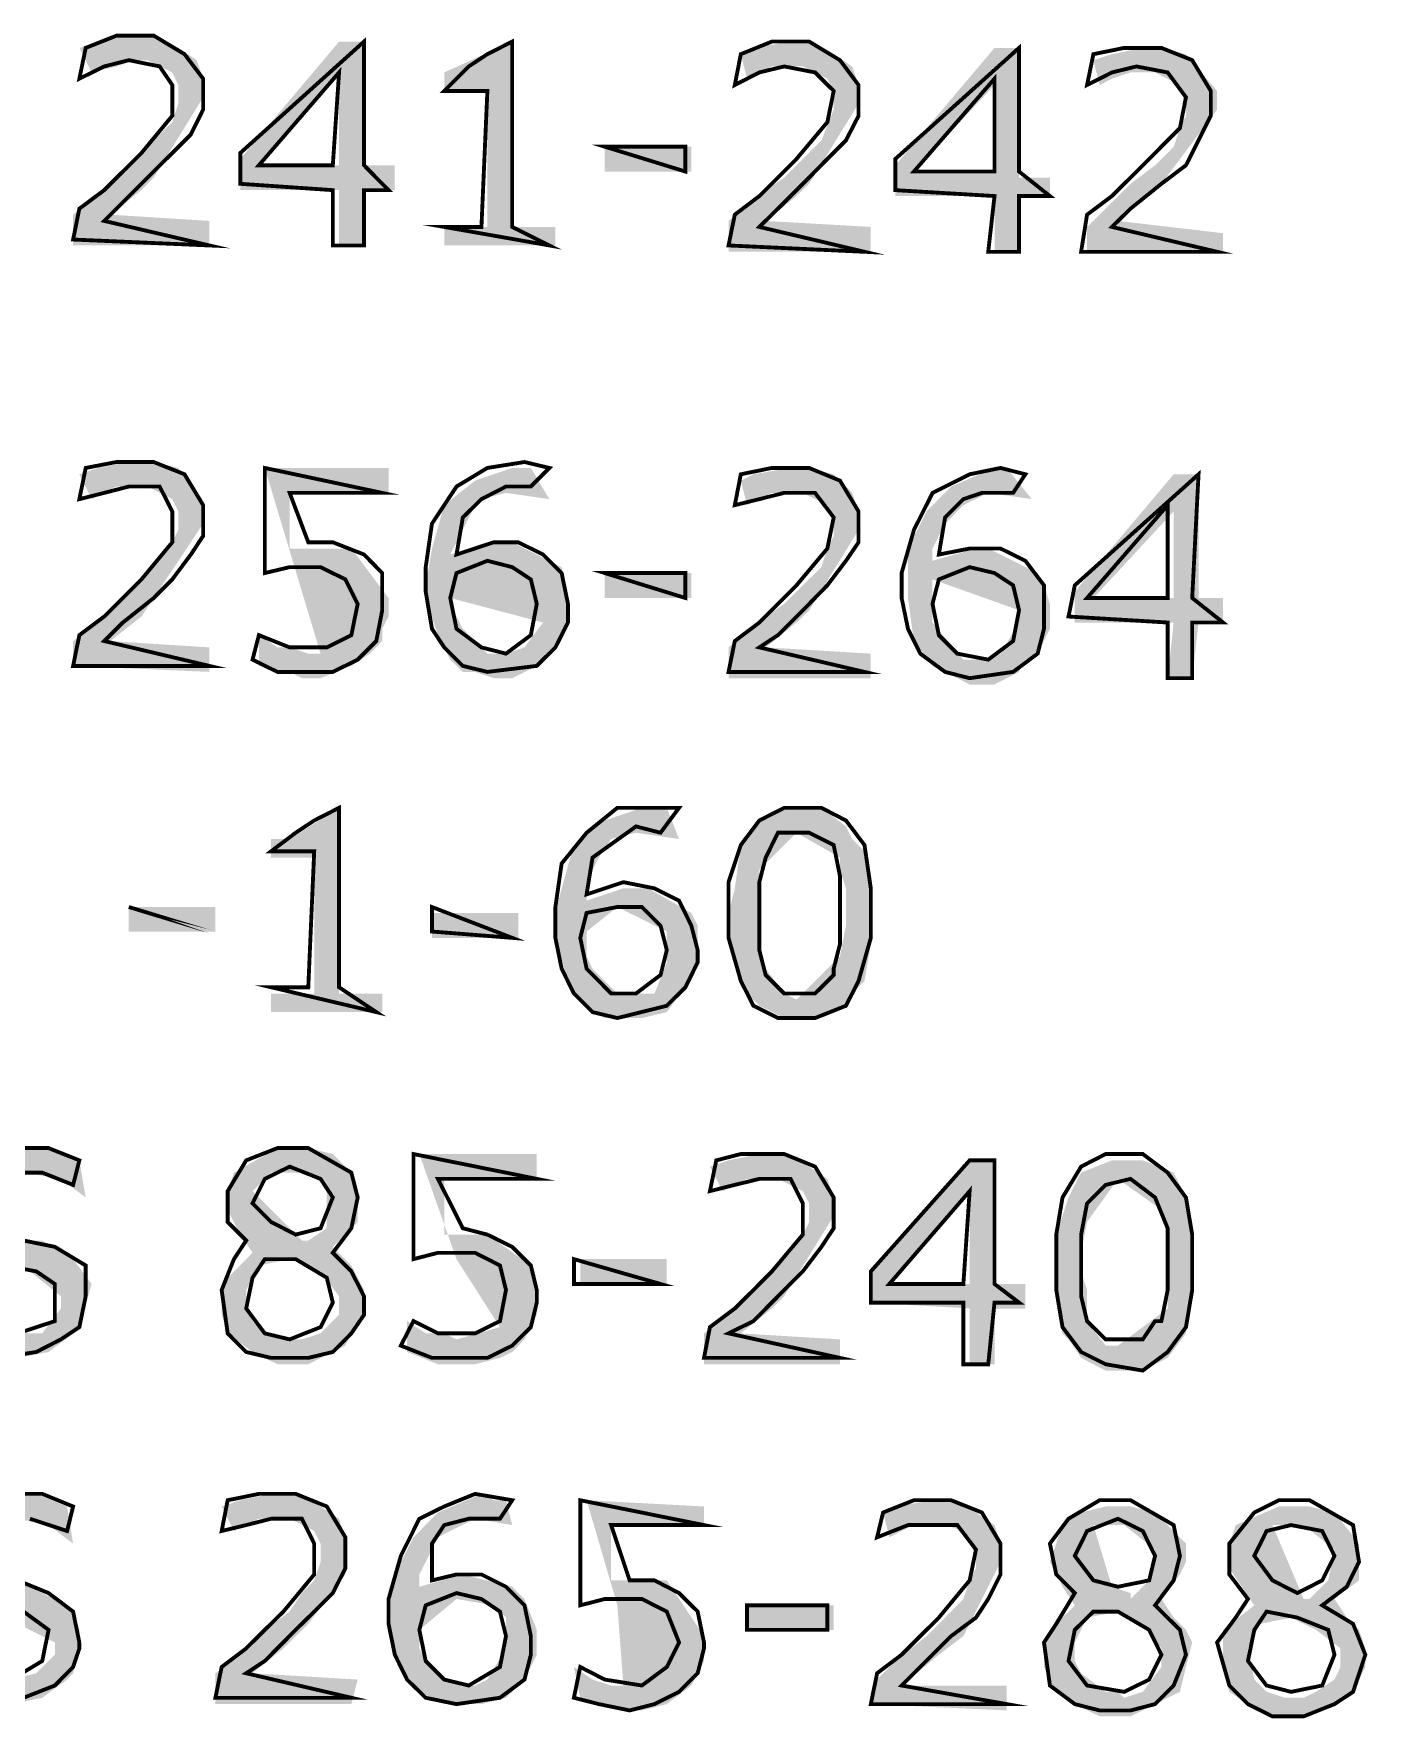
# Model space of a CAD drawing. Header units: millimetres. Extents: x 688550 to 690417, y 7458888 to 7459543.
# Drawn here: x 690189.15 to 690205.13, y 7459294.4 to 7459314.59 of the extents above; entities that cross this region are included whole.
import ezdxf

# ---------------------------------------------------------------- set-up
doc = ezdxf.new("R2010")
doc.units = ezdxf.units.MM
doc.header["$LTSCALE"] = 3
doc.header["$MEASUREMENT"] = 0
doc.layers.add('H', color=7, linetype='Continuous')
doc.layers.add('P', color=7, linetype='Continuous')

msp = doc.modelspace()

# ---------------------------------------------------------------- hatches: boundary and pattern name
at = {"layer": 'H', "linetype": 'Continuous'}
for points in [[(690191.255, 7459312.056), (690189.622, 7459312.056), (690189.622, 7459312.425), (690189.92, 7459312.648), (690190.067, 7459312.795), (690190.218, 7459312.942), (690190.441, 7459313.164), (690190.659, 7459313.387), (690190.81, 7459313.534), (690190.882, 7459313.757), (690190.882, 7459313.979), (690190.81, 7459314.13), (690190.512, 7459314.277), (690190.365, 7459314.277), (690190.142, 7459314.202), (690189.844, 7459314.13), (690189.697, 7459314.424), (690189.92, 7459314.5), (690190.289, 7459314.571), (690190.588, 7459314.571), (690190.882, 7459314.424), (690191.104, 7459314.277), (690191.18, 7459314.055), (690191.18, 7459313.832), (690190.588, 7459312.87), (690190.441, 7459312.719), (690190.067, 7459312.425), (690191.255, 7459312.35), (690191.255, 7459312.056)], [(690192.809, 7459312.056), (690192.809, 7459312.719), (690191.625, 7459312.719), (690191.625, 7459313.093), (690191.848, 7459313.017), (690192.809, 7459313.017), (690192.809, 7459314.13), (690191.848, 7459313.017), (690191.625, 7459313.093), (690192.809, 7459314.5), (690193.108, 7459314.5), (690193.108, 7459313.017), (690193.477, 7459313.017), (690193.477, 7459312.719), (690193.108, 7459312.719), (690193.108, 7459312.056), (690192.809, 7459312.056)], [(690195.401, 7459312.056), (690194.069, 7459312.056), (690194.069, 7459312.278), (690194.586, 7459312.278), (690194.586, 7459313.908), (690194.069, 7459313.908), (690194.069, 7459314.13), (690194.884, 7459314.5), (690194.884, 7459312.278), (690195.401, 7459312.278), (690195.401, 7459312.056)], [(690199.181, 7459311.98), (690197.476, 7459311.98), (690197.476, 7459312.35), (690197.921, 7459312.719), (690198.143, 7459312.87), (690198.366, 7459313.093), (690198.589, 7459313.316), (690198.736, 7459313.685), (690198.736, 7459313.908), (690198.66, 7459314.055), (690198.366, 7459314.202), (690198.219, 7459314.202), (690197.996, 7459314.202), (690197.698, 7459314.055), (690197.623, 7459314.349), (690197.774, 7459314.424), (690198.219, 7459314.5), (690198.442, 7459314.5), (690198.736, 7459314.349), (690198.958, 7459314.202), (690199.034, 7459313.979), (690199.034, 7459313.757), (690198.442, 7459312.795), (690198.29, 7459312.648), (690197.921, 7459312.35), (690199.181, 7459312.278), (690199.181, 7459311.98)], [(690200.663, 7459311.98), (690200.663, 7459312.648), (690199.475, 7459312.648), (690199.475, 7459313.017), (690199.697, 7459312.942), (690200.663, 7459312.942), (690200.663, 7459313.979), (690199.697, 7459312.942), (690199.475, 7459313.017), (690200.663, 7459314.424), (690200.957, 7459314.424), (690200.957, 7459312.87), (690201.327, 7459312.87), (690201.327, 7459312.648), (690200.957, 7459312.648), (690200.957, 7459311.98), (690200.663, 7459311.98)], [(690203.402, 7459311.98), (690201.772, 7459311.98), (690201.772, 7459312.278), (690202.07, 7459312.572), (690202.293, 7459312.795), (690202.587, 7459313.017), (690202.81, 7459313.24), (690202.885, 7459313.463), (690202.957, 7459313.61), (690202.957, 7459313.832), (690202.885, 7459313.979), (690202.587, 7459314.13), (690202.44, 7459314.13), (690202.293, 7459314.13), (690202.07, 7459314.055), (690201.923, 7459313.979), (690201.848, 7459314.277), (690202.07, 7459314.349), (690202.44, 7459314.424), (690202.663, 7459314.424), (690202.957, 7459314.349), (690203.33, 7459313.908), (690203.33, 7459313.685), (690202.663, 7459312.795), (690202.516, 7459312.648), (690202.142, 7459312.35), (690203.402, 7459312.203), (690203.402, 7459311.98)], [(690197.03, 7459312.942), (690195.993, 7459312.942), (690195.993, 7459313.24), (690197.03, 7459313.24), (690197.03, 7459312.942)], [(690191.255, 7459306.944), (690189.622, 7459307.016), (690189.622, 7459307.314), (690189.92, 7459307.536), (690190.067, 7459307.683), (690190.218, 7459307.83), (690190.441, 7459308.053), (690190.659, 7459308.276), (690190.81, 7459308.498), (690190.882, 7459308.645), (690190.882, 7459308.868), (690190.81, 7459309.015), (690190.512, 7459309.166), (690190.365, 7459309.166), (690190.142, 7459309.166), (690189.995, 7459309.09), (690189.844, 7459309.015), (690189.697, 7459309.313), (690189.92, 7459309.389), (690190.289, 7459309.46), (690190.588, 7459309.46), (690190.882, 7459309.389), (690191.18, 7459308.943), (690191.18, 7459308.721), (690190.588, 7459307.83), (690190.441, 7459307.608), (690190.067, 7459307.314), (690191.255, 7459307.238), (690191.255, 7459306.944)], [(690192.364, 7459306.869), (690192.217, 7459306.944), (690191.848, 7459307.016), (690191.848, 7459307.385), (690192.07, 7459307.238), (690192.217, 7459307.238), (690192.44, 7459307.163), (690192.587, 7459307.163), (690191.919, 7459309.389), (690193.402, 7459309.389), (690193.402, 7459309.09), (690192.217, 7459309.09), (690192.217, 7459308.423), (690192.587, 7459308.423), (690192.809, 7459308.423), (690192.956, 7459308.423), (690193.402, 7459307.83), (690193.402, 7459307.608), (690193.326, 7459307.461), (690193.326, 7459307.314), (690193.179, 7459307.163), (690192.956, 7459307.016), (690192.587, 7459306.869), (690192.364, 7459306.869)], [(690194.662, 7459306.869), (690194.662, 7459307.163), (690194.809, 7459307.163), (690195.031, 7459307.238), (690195.254, 7459307.536), (690194.141, 7459307.83), (690194.216, 7459307.608), (690194.292, 7459307.461), (690194.586, 7459307.163), (690194.662, 7459307.163), (690194.662, 7459306.869), (690194.439, 7459306.944), (690194.292, 7459306.944), (690194.141, 7459307.091), (690193.994, 7459307.385), (690193.847, 7459307.83), (690193.847, 7459307.982), (690193.922, 7459308.423), (690194.069, 7459308.943), (690194.439, 7459309.237), (690194.884, 7459309.389), (690195.107, 7459309.389), (690195.329, 7459309.015), (690194.809, 7459309.09), (690194.515, 7459309.015), (690194.439, 7459308.943), (690194.216, 7459308.498), (690194.141, 7459308.351), (690194.363, 7459308.423), (690194.662, 7459308.498), (690194.884, 7459308.498), (690195.476, 7459308.2), (690195.552, 7459307.83), (690195.552, 7459307.536), (690195.401, 7459307.238), (690195.178, 7459307.016), (690194.884, 7459306.869), (690194.662, 7459306.869)], [(690199.181, 7459306.869), (690197.476, 7459306.869), (690197.476, 7459307.238), (690197.921, 7459307.608), (690198.143, 7459307.759), (690198.366, 7459307.982), (690198.589, 7459308.2), (690198.66, 7459308.423), (690198.736, 7459308.574), (690198.736, 7459308.796), (690198.66, 7459308.943), (690198.366, 7459309.09), (690198.219, 7459309.09), (690197.996, 7459309.09), (690197.698, 7459308.943), (690197.623, 7459309.237), (690197.774, 7459309.313), (690198.219, 7459309.389), (690198.442, 7459309.389), (690198.736, 7459309.313), (690198.958, 7459309.09), (690199.034, 7459308.868), (690199.034, 7459308.645), (690198.442, 7459307.683), (690198.29, 7459307.536), (690197.921, 7459307.238), (690199.181, 7459307.163), (690199.181, 7459306.869)], [(690200.365, 7459306.793), (690200.218, 7459306.869), (690199.92, 7459307.016), (690199.697, 7459307.314), (690199.626, 7459307.83), (690199.626, 7459308.129), (690199.626, 7459308.423), (690199.849, 7459308.868), (690199.996, 7459309.015), (690200.143, 7459309.166), (690200.663, 7459309.389), (690200.81, 7459309.389), (690201.109, 7459309.015), (690200.588, 7459309.09), (690200.29, 7459308.943), (690200.071, 7459308.721), (690199.92, 7459308.423), (690199.92, 7459308.276), (690199.92, 7459308.053), (690199.92, 7459307.759), (690199.92, 7459307.536), (690200.29, 7459307.091), (690200.441, 7459307.091), (690200.588, 7459307.091), (690200.735, 7459307.163), (690200.957, 7459307.536), (690200.957, 7459307.683), (690199.92, 7459308.053), (690199.92, 7459308.276), (690200.441, 7459308.423), (690200.588, 7459308.423), (690201.18, 7459308.129), (690201.256, 7459307.982), (690201.327, 7459307.759), (690201.327, 7459307.461), (690201.18, 7459307.163), (690201.033, 7459307.091), (690200.957, 7459306.944), (690200.663, 7459306.793), (690200.365, 7459306.793)], [(690202.738, 7459306.869), (690202.81, 7459307.536), (690201.625, 7459307.536), (690201.625, 7459307.906), (690201.848, 7459307.83), (690202.81, 7459307.83), (690202.81, 7459308.868), (690201.848, 7459307.83), (690201.625, 7459307.906), (690202.81, 7459309.313), (690203.108, 7459309.313), (690203.108, 7459307.83), (690203.402, 7459307.83), (690203.402, 7459307.536), (690203.108, 7459307.536), (690203.032, 7459306.869), (690202.738, 7459306.869)], [(690197.03, 7459307.83), (690195.993, 7459307.83), (690195.993, 7459308.129), (690197.03, 7459308.129), (690197.03, 7459307.83)], [(690193.326, 7459302.866), (690191.995, 7459302.866), (690191.995, 7459303.089), (690192.511, 7459303.089), (690192.511, 7459304.718), (690191.995, 7459304.718), (690191.995, 7459304.941), (690192.217, 7459304.941), (690192.809, 7459305.315), (690192.809, 7459303.089), (690193.326, 7459303.089), (690193.326, 7459302.866)], [(690196.291, 7459302.795), (690196.216, 7459303.089), (690196.367, 7459303.089), (690196.589, 7459303.089), (690196.736, 7459303.462), (690196.736, 7459303.609), (690196.736, 7459303.832), (690196.144, 7459304.126), (690195.775, 7459303.832), (690195.775, 7459303.534), (690195.846, 7459303.387), (690196.144, 7459303.089), (690196.216, 7459303.089), (690196.291, 7459302.795), (690195.993, 7459302.795), (690195.846, 7459302.866), (690195.775, 7459302.942), (690195.623, 7459303.089), (690195.552, 7459303.24), (690195.401, 7459303.756), (690195.401, 7459304.055), (690195.476, 7459304.349), (690195.623, 7459304.869), (690195.993, 7459305.163), (690196.438, 7459305.315), (690196.736, 7459305.315), (690196.883, 7459304.941), (690196.367, 7459305.016), (690196.069, 7459304.941), (690195.922, 7459304.718), (690195.775, 7459304.424), (690195.775, 7459304.202), (690196.216, 7459304.349), (690196.367, 7459304.349), (690196.514, 7459304.349), (690197.03, 7459304.055), (690197.106, 7459303.903), (690197.106, 7459303.756), (690197.106, 7459303.462), (690196.959, 7459303.164), (690196.736, 7459302.866), (690196.438, 7459302.795), (690196.291, 7459302.795)], [(690198.143, 7459302.795), (690197.845, 7459302.942), (690197.698, 7459303.089), (690197.623, 7459303.24), (690197.476, 7459303.756), (690197.476, 7459304.055), (690197.551, 7459304.349), (690197.623, 7459304.869), (690197.845, 7459305.163), (690198.143, 7459305.315), (690198.366, 7459305.315), (690198.29, 7459305.016), (690197.845, 7459304.571), (690197.845, 7459304.055), (690197.845, 7459303.681), (690197.921, 7459303.387), (690198.143, 7459303.089), (690198.29, 7459303.017), (690198.811, 7459303.534), (690198.883, 7459303.903), (690198.883, 7459304.349), (690198.811, 7459304.571), (690198.811, 7459304.718), (690198.29, 7459305.016), (690198.366, 7459305.315), (690198.589, 7459305.315), (690198.883, 7459305.092), (690198.958, 7459304.941), (690199.105, 7459304.794), (690199.181, 7459304.349), (690199.181, 7459303.681), (690199.105, 7459303.24), (690198.958, 7459303.089), (690198.883, 7459302.942), (690198.589, 7459302.795), (690198.143, 7459302.795)], [(690190.289, 7459303.832), (690190.289, 7459304.126), (690191.327, 7459304.126), (690191.327, 7459303.832), (690190.289, 7459303.832)], [(690194.956, 7459303.756), (690193.922, 7459303.756), (690193.922, 7459304.055), (690194.956, 7459304.055), (690194.956, 7459303.756)], [(690188.735, 7459298.721), (690188.513, 7459298.721), (690188.068, 7459298.868), (690187.992, 7459299.313), (690188.29, 7459299.09), (690188.735, 7459299.015), (690189.029, 7459299.015), (690189.252, 7459299.015), (690189.475, 7459299.313), (690189.475, 7459299.46), (690189.105, 7459299.758), (690188.735, 7459299.829), (690188.437, 7459299.905), (690188.215, 7459300.052), (690188.068, 7459300.199), (690187.992, 7459300.422), (690187.992, 7459300.72), (690188.143, 7459300.942), (690188.215, 7459301.014), (690188.366, 7459301.165), (690188.735, 7459301.236), (690189.029, 7459301.236), (690189.252, 7459301.236), (690189.697, 7459301.089), (690189.773, 7459300.644), (690189.475, 7459300.867), (690189.029, 7459300.942), (690188.807, 7459300.942), (690188.588, 7459300.867), (690188.366, 7459300.644), (690188.366, 7459300.497), (690188.588, 7459300.199), (690188.882, 7459300.128), (690189.252, 7459300.128), (690189.622, 7459299.905), (690189.844, 7459299.607), (690189.697, 7459299.09), (690189.622, 7459299.015), (690189.328, 7459298.792), (690188.958, 7459298.721), (690188.735, 7459298.721)], [(690192.07, 7459298.645), (690191.772, 7459298.792), (690191.474, 7459299.015), (690191.402, 7459299.237), (690191.402, 7459299.535), (690191.474, 7459299.682), (690191.772, 7459299.981), (690191.848, 7459299.829), (690191.696, 7459299.535), (690191.696, 7459299.313), (690191.772, 7459299.162), (690191.919, 7459299.015), (690192.142, 7459298.943), (690192.364, 7459298.943), (690192.587, 7459299.015), (690192.809, 7459299.237), (690192.809, 7459299.46), (690192.587, 7459299.758), (690192.217, 7459299.905), (690191.848, 7459299.829), (690191.772, 7459299.981), (690191.625, 7459300.199), (690191.474, 7459300.497), (690191.474, 7459300.72), (690191.549, 7459300.942), (690192.07, 7459301.236), (690192.44, 7459301.236), (690192.734, 7459301.165), (690192.956, 7459300.942), (690193.032, 7459300.72), (690193.032, 7459300.497), (690193.032, 7459300.35), (690192.734, 7459300.052), (690192.662, 7459300.275), (690192.662, 7459300.795), (690192.364, 7459300.942), (690192.142, 7459300.942), (690191.995, 7459300.942), (690191.772, 7459300.72), (690192.364, 7459300.128), (690192.44, 7459300.128), (690192.662, 7459300.275), (690192.734, 7459300.052), (690192.956, 7459299.829), (690193.032, 7459299.682), (690193.108, 7459299.535), (690193.108, 7459299.237), (690192.956, 7459299.015), (690192.885, 7459298.868), (690192.44, 7459298.645), (690192.07, 7459298.645)], [(690194.216, 7459298.645), (690193.994, 7459298.645), (690193.624, 7459298.792), (690193.624, 7459299.162), (690193.847, 7459299.015), (690194.069, 7459299.015), (690194.216, 7459298.943), (690194.737, 7459299.09), (690194.216, 7459299.905), (690193.771, 7459301.165), (690195.178, 7459301.165), (690195.178, 7459300.867), (690194.069, 7459300.867), (690194.069, 7459300.199), (690194.439, 7459300.199), (690194.586, 7459300.199), (690195.107, 7459299.829), (690195.178, 7459299.607), (690195.178, 7459299.384), (690195.178, 7459299.237), (690195.107, 7459299.09), (690195.031, 7459298.943), (690194.884, 7459298.792), (690194.737, 7459298.721), (690194.439, 7459298.645), (690194.216, 7459298.645)], [(690198.811, 7459298.645), (690197.182, 7459298.645), (690197.182, 7459299.015), (690197.623, 7459299.384), (690197.774, 7459299.535), (690197.996, 7459299.758), (690198.219, 7459299.981), (690198.366, 7459300.199), (690198.442, 7459300.35), (690198.442, 7459300.573), (690198.366, 7459300.72), (690198.068, 7459300.867), (690197.845, 7459300.867), (690197.698, 7459300.867), (690197.404, 7459300.72), (690197.253, 7459301.014), (690197.476, 7459301.089), (690197.845, 7459301.165), (690198.143, 7459301.165), (690198.442, 7459301.014), (690198.66, 7459300.867), (690198.736, 7459300.644), (690198.736, 7459300.422), (690198.143, 7459299.46), (690197.996, 7459299.313), (690197.623, 7459299.015), (690198.811, 7459298.943), (690198.811, 7459298.645)], [(690200.365, 7459298.645), (690200.365, 7459299.313), (690199.181, 7459299.384), (690199.181, 7459299.758), (690199.403, 7459299.607), (690200.365, 7459299.607), (690200.365, 7459300.72), (690199.403, 7459299.607), (690199.181, 7459299.758), (690200.365, 7459301.089), (690200.663, 7459301.089), (690200.663, 7459299.607), (690201.033, 7459299.607), (690201.033, 7459299.313), (690200.663, 7459299.313), (690200.663, 7459298.645), (690200.365, 7459298.645)], [(690202.44, 7459298.569), (690202.217, 7459298.569), (690202.142, 7459298.868), (690202.738, 7459299.313), (690202.738, 7459299.758), (690202.738, 7459299.981), (690202.738, 7459300.199), (690202.663, 7459300.497), (690202.142, 7459300.867), (690201.772, 7459300.35), (690201.701, 7459299.981), (690201.701, 7459299.758), (690201.772, 7459299.535), (690201.772, 7459299.162), (690201.995, 7459298.868), (690202.142, 7459298.868), (690202.217, 7459298.569), (690201.995, 7459298.569), (690201.701, 7459298.721), (690201.55, 7459298.943), (690201.478, 7459299.015), (690201.403, 7459299.535), (690201.403, 7459300.199), (690201.55, 7459300.644), (690201.625, 7459300.795), (690201.701, 7459300.942), (690202.07, 7459301.089), (690202.44, 7459301.089), (690202.81, 7459300.942), (690202.885, 7459300.795), (690202.957, 7459300.644), (690203.032, 7459300.128), (690203.032, 7459299.535), (690202.957, 7459299.015), (690202.738, 7459298.721), (690202.44, 7459298.569)], [(690196.736, 7459299.607), (690195.699, 7459299.607), (690195.699, 7459299.905), (690196.736, 7459299.905), (690196.736, 7459299.607)], [(690188.588, 7459294.571), (690188.366, 7459294.647), (690187.992, 7459294.718), (690187.845, 7459295.239), (690188.215, 7459295.016), (690188.66, 7459294.865), (690188.882, 7459294.865), (690189.181, 7459294.941), (690189.403, 7459295.163), (690189.403, 7459295.31), (690188.513, 7459295.755), (690188.366, 7459295.755), (690188.143, 7459295.902), (690187.992, 7459296.054), (690187.845, 7459296.276), (690187.845, 7459296.57), (690187.992, 7459296.793), (690188.143, 7459296.868), (690188.29, 7459297.015), (690188.588, 7459297.091), (690188.958, 7459297.091), (690189.181, 7459297.091), (690189.55, 7459296.94), (690189.622, 7459296.495), (690189.328, 7459296.717), (690188.958, 7459296.793), (690188.66, 7459296.793), (690188.437, 7459296.793), (690188.215, 7459296.495), (690188.215, 7459296.348), (690188.513, 7459296.054), (690188.807, 7459296.054), (690189.105, 7459295.978), (690189.55, 7459295.755), (690189.697, 7459295.461), (690189.697, 7459295.239), (690189.622, 7459294.941), (690189.55, 7459294.865), (690189.252, 7459294.647), (690188.882, 7459294.571), (690188.588, 7459294.571)], [(690192.956, 7459294.571), (690191.327, 7459294.571), (690191.327, 7459294.941), (690191.625, 7459295.163), (690191.919, 7459295.461), (690192.217, 7459295.68), (690192.364, 7459295.902), (690192.511, 7459296.054), (690192.587, 7459296.276), (690192.587, 7459296.495), (690192.511, 7459296.646), (690192.217, 7459296.793), (690192.07, 7459296.793), (690191.848, 7459296.793), (690191.549, 7459296.646), (690191.402, 7459296.94), (690191.625, 7459297.015), (690191.995, 7459297.091), (690192.289, 7459297.091), (690192.587, 7459296.94), (690192.809, 7459296.793), (690192.885, 7459296.57), (690192.885, 7459296.348), (690192.885, 7459296.125), (690192.44, 7459295.533), (690192.142, 7459295.239), (690191.772, 7459294.941), (690193.032, 7459294.865), (690192.956, 7459294.571)], [(690194.216, 7459294.571), (690194.292, 7459294.794), (690194.439, 7459294.794), (690194.586, 7459294.865), (690194.809, 7459295.239), (690194.809, 7459295.386), (690194.809, 7459295.608), (690194.662, 7459295.755), (690194.216, 7459295.831), (690193.771, 7459295.461), (690193.771, 7459295.239), (690193.847, 7459295.088), (690194.069, 7459294.865), (690194.292, 7459294.794), (690194.216, 7459294.571), (690194.069, 7459294.571), (690193.771, 7459294.718), (690193.549, 7459295.016), (690193.402, 7459295.461), (690193.402, 7459295.831), (690193.477, 7459296.125), (690193.7, 7459296.57), (690193.994, 7459296.868), (690194.515, 7459297.091), (690194.662, 7459297.015), (690194.809, 7459297.015), (690194.884, 7459296.717), (690194.439, 7459296.793), (690194.141, 7459296.646), (690193.994, 7459296.57), (690193.771, 7459296.125), (690193.771, 7459295.978), (690194.292, 7459296.125), (690194.884, 7459295.978), (690195.031, 7459295.831), (690195.178, 7459295.461), (690195.178, 7459295.163), (690195.031, 7459294.865), (690194.884, 7459294.718), (690194.809, 7459294.647), (690194.515, 7459294.571), (690194.216, 7459294.571)], [(690196.216, 7459294.495), (690195.993, 7459294.571), (690195.699, 7459294.647), (690195.623, 7459295.016), (690195.846, 7459294.865), (690196.069, 7459294.794), (690196.216, 7459294.794), (690196.144, 7459295.755), (690195.775, 7459297.015), (690197.182, 7459296.94), (690197.182, 7459296.717), (690196.069, 7459296.717), (690196.069, 7459296.054), (690196.438, 7459296.054), (690196.589, 7459296.054), (690196.736, 7459296.054), (690197.182, 7459295.386), (690197.182, 7459295.239), (690197.182, 7459295.088), (690197.106, 7459294.941), (690197.03, 7459294.794), (690196.736, 7459294.571), (690196.438, 7459294.495), (690196.216, 7459294.495)], [(690200.81, 7459294.495), (690199.181, 7459294.571), (690199.256, 7459294.865), (690199.475, 7459295.088), (690199.849, 7459295.386), (690200.071, 7459295.608), (690200.29, 7459295.831), (690200.365, 7459296.054), (690200.441, 7459296.201), (690200.441, 7459296.423), (690200.365, 7459296.57), (690200.29, 7459296.646), (690200.071, 7459296.717), (690199.697, 7459296.717), (690199.55, 7459296.646), (690199.403, 7459296.57), (690199.328, 7459296.868), (690199.475, 7459296.94), (690199.92, 7459297.015), (690200.143, 7459297.015), (690200.441, 7459296.868), (690200.663, 7459296.717), (690200.735, 7459296.495), (690200.735, 7459296.276), (690200.29, 7459295.386), (690199.996, 7459295.163), (690199.55, 7459294.794), (690200.81, 7459294.794), (690200.81, 7459294.495)], [(690201.923, 7459294.424), (690201.625, 7459294.571), (690201.403, 7459294.718), (690201.256, 7459295.016), (690201.256, 7459295.31), (690201.327, 7459295.461), (690201.625, 7459295.755), (690201.772, 7459295.608), (690201.625, 7459295.31), (690201.625, 7459295.088), (690201.701, 7459294.941), (690201.995, 7459294.718), (690202.142, 7459294.718), (690202.217, 7459294.647), (690202.44, 7459294.718), (690202.663, 7459295.016), (690202.663, 7459295.239), (690202.44, 7459295.533), (690202.142, 7459295.68), (690201.772, 7459295.608), (690201.625, 7459295.755), (690201.478, 7459295.978), (690201.327, 7459296.276), (690201.478, 7459296.717), (690201.701, 7459296.868), (690201.995, 7459296.94), (690202.293, 7459296.94), (690202.587, 7459296.868), (690202.957, 7459296.495), (690202.957, 7459296.276), (690202.885, 7459296.125), (690202.663, 7459295.831), (690202.516, 7459296.054), (690202.587, 7459296.423), (690202.217, 7459296.717), (690202.07, 7459296.717), (690201.848, 7459296.717), (690202.07, 7459295.978), (690202.293, 7459295.902), (690202.293, 7459295.831), (690202.516, 7459296.054), (690202.663, 7459295.831), (690202.81, 7459295.608), (690202.957, 7459295.461), (690203.032, 7459295.31), (690202.957, 7459295.016), (690202.885, 7459294.718), (690202.738, 7459294.647), (690202.587, 7459294.571), (690202.293, 7459294.424), (690201.923, 7459294.424)], [(690204.07, 7459294.424), (690203.7, 7459294.571), (690203.477, 7459294.718), (690203.402, 7459295.016), (690203.402, 7459295.239), (690203.402, 7459295.461), (690203.776, 7459295.755), (690203.847, 7459295.533), (690203.7, 7459295.239), (690203.776, 7459294.865), (690203.923, 7459294.718), (690204.145, 7459294.647), (690204.368, 7459294.647), (690204.515, 7459294.718), (690204.737, 7459294.865), (690204.809, 7459295.016), (690204.809, 7459295.239), (690204.515, 7459295.461), (690204.217, 7459295.608), (690203.847, 7459295.533), (690203.776, 7459295.755), (690203.624, 7459295.978), (690203.477, 7459296.201), (690203.477, 7459296.495), (690203.553, 7459296.717), (690204.07, 7459296.94), (690204.439, 7459296.94), (690204.737, 7459296.868), (690205.031, 7459296.495), (690205.031, 7459296.276), (690205.031, 7459296.054), (690204.737, 7459295.831), (690204.662, 7459296.054), (690204.737, 7459296.423), (690204.368, 7459296.717), (690204.145, 7459296.717), (690203.994, 7459296.717), (690204.368, 7459295.831), (690204.439, 7459295.831), (690204.662, 7459296.054), (690204.737, 7459295.831), (690204.884, 7459295.608), (690205.031, 7459295.461), (690205.107, 7459295.239), (690205.107, 7459295.016), (690204.96, 7459294.718), (690204.884, 7459294.647), (690204.737, 7459294.571), (690204.439, 7459294.424), (690204.07, 7459294.424)], [(690197.698, 7459295.461), (690197.698, 7459295.755), (690198.736, 7459295.755), (690198.736, 7459295.461), (690197.698, 7459295.461)]]:
    msp.add_hatch(color=256, dxfattribs=at).paths.add_polyline_path(points)

# ---------------------------------------------------------------- linework, layer by layer
at = {"layer": 'P', "const_width": 0.0462}
for points in [[(690191.255, 7459312.056), (690189.995, 7459312.35), (690190.218, 7459312.572), (690190.588, 7459312.942), (690190.81, 7459313.164), (690191.033, 7459313.387), (690191.18, 7459313.685), (690191.18, 7459314.055), (690190.957, 7459314.349), (690190.588, 7459314.571), (690190.142, 7459314.571), (690189.773, 7459314.424), (690189.697, 7459314.055), (690189.995, 7459314.202), (690190.289, 7459314.277), (690190.659, 7459314.202), (690190.81, 7459313.979), (690190.81, 7459313.61), (690190.441, 7459313.164), (690190.218, 7459312.942), (690189.995, 7459312.719), (690189.697, 7459312.497), (690189.622, 7459312.127), (690191.255, 7459312.056), (690191.255, 7459312.056)], [(690193.402, 7459312.719), (690193.108, 7459313.017), (690193.108, 7459314.5), (690191.625, 7459313.164), (690191.625, 7459312.795), (690192.734, 7459312.719), (690192.734, 7459312.056), (690193.108, 7459312.056), (690193.108, 7459312.719), (690193.402, 7459312.719), (690193.402, 7459312.719)], [(690195.329, 7459312.056), (690194.884, 7459312.278), (690194.884, 7459314.5), (690194.586, 7459314.349), (690194.363, 7459314.202), (690194.069, 7459313.908), (690194.586, 7459313.908), (690194.515, 7459312.278), (690194.069, 7459312.278), (690195.329, 7459312.056), (690195.329, 7459312.056)], [(690199.105, 7459311.98), (690197.845, 7459312.278), (690198.068, 7459312.497), (690198.442, 7459312.87), (690198.66, 7459313.093), (690198.883, 7459313.316), (690199.034, 7459313.61), (690199.034, 7459313.979), (690198.811, 7459314.277), (690198.442, 7459314.5), (690197.996, 7459314.5), (690197.623, 7459314.349), (690197.551, 7459313.979), (690197.845, 7459314.13), (690198.143, 7459314.202), (690198.513, 7459314.13), (690198.736, 7459313.908), (690198.66, 7459313.534), (690198.29, 7459313.093), (690198.068, 7459312.87), (690197.845, 7459312.648), (690197.551, 7459312.425), (690197.476, 7459312.056), (690199.105, 7459311.98), (690199.105, 7459311.98)], [(690201.327, 7459312.648), (690200.957, 7459312.942), (690200.957, 7459314.424), (690199.475, 7459313.093), (690199.475, 7459312.719), (690200.663, 7459312.648), (690200.588, 7459311.98), (690200.957, 7459311.98), (690200.957, 7459312.648), (690201.327, 7459312.648), (690201.327, 7459312.648)], [(690203.33, 7459311.98), (690202.07, 7459312.278), (690202.293, 7459312.497), (690202.663, 7459312.795), (690202.957, 7459313.017), (690203.108, 7459313.316), (690203.255, 7459313.61), (690203.255, 7459313.908), (690203.032, 7459314.277), (690202.663, 7459314.424), (690202.217, 7459314.424), (690201.848, 7459314.349), (690201.772, 7459313.979), (690202.07, 7459314.13), (690202.364, 7459314.202), (690202.738, 7459314.13), (690202.957, 7459313.832), (690202.885, 7459313.463), (690202.516, 7459313.093), (690202.293, 7459312.87), (690202.07, 7459312.648), (690201.772, 7459312.425), (690201.701, 7459311.98), (690203.33, 7459311.98), (690203.33, 7459311.98)], [(690192.734, 7459313.017), (690191.848, 7459313.017), (690192.809, 7459314.13), (690192.734, 7459313.017), (690192.734, 7459313.017)], [(690200.663, 7459312.942), (690199.697, 7459312.942), (690200.663, 7459314.055), (690200.663, 7459312.942), (690200.663, 7459312.942)], [(690196.959, 7459312.942), (690196.959, 7459313.24), (690195.993, 7459313.24), (690196.959, 7459312.942), (690196.959, 7459312.942)], [(690191.255, 7459307.016), (690189.995, 7459307.314), (690190.218, 7459307.536), (690190.588, 7459307.83), (690190.81, 7459308.053), (690191.033, 7459308.351), (690191.18, 7459308.574), (690191.18, 7459308.943), (690190.957, 7459309.313), (690190.588, 7459309.46), (690190.142, 7459309.46), (690189.773, 7459309.389), (690189.697, 7459309.015), (690189.995, 7459309.09), (690190.289, 7459309.166), (690190.659, 7459309.166), (690190.81, 7459308.868), (690190.81, 7459308.498), (690190.441, 7459308.053), (690190.218, 7459307.83), (690189.995, 7459307.608), (690189.697, 7459307.385), (690189.622, 7459307.016), (690191.255, 7459307.016), (690191.255, 7459307.016)], [(690195.552, 7459307.759), (690195.476, 7459308.129), (690195.254, 7459308.351), (690194.956, 7459308.498), (690194.662, 7459308.498), (690194.216, 7459308.351), (690194.292, 7459308.796), (690194.515, 7459309.015), (690194.809, 7459309.166), (690195.107, 7459309.166), (690195.329, 7459309.389), (690195.031, 7459309.46), (690194.586, 7459309.389), (690194.216, 7459309.166), (690193.922, 7459308.721), (690193.847, 7459308.2), (690193.847, 7459307.906), (690193.922, 7459307.461), (690194.069, 7459307.238), (690194.292, 7459307.016), (690194.586, 7459306.944), (690195.178, 7459307.016), (690195.401, 7459307.238), (690195.552, 7459307.536), (690195.552, 7459307.759), (690195.552, 7459307.759)], [(690193.326, 7459307.759), (690193.326, 7459308.129), (690193.108, 7459308.351), (690192.734, 7459308.498), (690192.44, 7459308.498), (690192.217, 7459309.09), (690193.326, 7459309.09), (690191.919, 7459309.389), (690191.919, 7459308.129), (690192.217, 7459308.2), (690192.587, 7459308.2), (690192.885, 7459308.053), (690193.032, 7459307.759), (690192.956, 7459307.385), (690192.662, 7459307.238), (690192.217, 7459307.238), (690191.848, 7459307.385), (690191.772, 7459307.091), (690192.07, 7459306.944), (690192.44, 7459306.944), (690192.734, 7459306.944), (690193.032, 7459307.091), (690193.255, 7459307.314), (690193.326, 7459307.683), (690193.326, 7459307.759), (690193.326, 7459307.759)], [(690199.105, 7459306.944), (690197.845, 7459307.238), (690198.068, 7459307.385), (690198.442, 7459307.759), (690198.66, 7459307.982), (690198.883, 7459308.276), (690199.034, 7459308.498), (690199.034, 7459308.868), (690198.811, 7459309.237), (690198.442, 7459309.389), (690197.996, 7459309.389), (690197.623, 7459309.313), (690197.551, 7459308.943), (690197.845, 7459309.015), (690198.143, 7459309.09), (690198.513, 7459309.09), (690198.736, 7459308.796), (690198.66, 7459308.423), (690198.29, 7459307.982), (690198.068, 7459307.759), (690197.845, 7459307.536), (690197.551, 7459307.314), (690197.476, 7459306.944), (690199.105, 7459306.944), (690199.105, 7459306.944)], [(690201.256, 7459307.683), (690201.256, 7459307.982), (690201.033, 7459308.276), (690200.735, 7459308.423), (690200.365, 7459308.423), (690199.996, 7459308.351), (690200.071, 7459308.796), (690200.29, 7459309.015), (690200.512, 7459309.09), (690200.886, 7459309.09), (690201.033, 7459309.313), (690200.735, 7459309.389), (690200.365, 7459309.313), (690199.92, 7459309.09), (690199.697, 7459308.645), (690199.55, 7459308.129), (690199.55, 7459307.83), (690199.626, 7459307.461), (690199.773, 7459307.163), (690200.071, 7459306.944), (690200.365, 7459306.869), (690200.886, 7459306.944), (690201.18, 7459307.163), (690201.256, 7459307.461), (690201.256, 7459307.683), (690201.256, 7459307.683)], [(690203.402, 7459307.536), (690203.032, 7459307.83), (690203.108, 7459309.313), (690201.625, 7459307.982), (690201.55, 7459307.608), (690202.738, 7459307.536), (690202.738, 7459306.869), (690203.032, 7459306.869), (690203.032, 7459307.536), (690203.402, 7459307.536), (690203.402, 7459307.536)], [(690202.738, 7459307.83), (690201.772, 7459307.83), (690202.738, 7459308.943), (690202.738, 7459307.83), (690202.738, 7459307.83)], [(690195.178, 7459307.759), (690195.107, 7459307.385), (690194.809, 7459307.163), (690194.515, 7459307.238), (690194.216, 7459307.461), (690194.141, 7459307.83), (690194.216, 7459308.129), (690194.586, 7459308.276), (690194.884, 7459308.2), (690195.107, 7459308.053), (690195.178, 7459307.759), (690195.178, 7459307.759)], [(690196.959, 7459307.83), (690196.959, 7459308.129), (690195.993, 7459308.129), (690196.959, 7459307.83), (690196.959, 7459307.83)], [(690200.957, 7459307.683), (690200.886, 7459307.314), (690200.588, 7459307.091), (690200.218, 7459307.163), (690199.996, 7459307.385), (690199.92, 7459307.759), (690199.996, 7459308.053), (690200.365, 7459308.2), (690200.663, 7459308.129), (690200.886, 7459307.982), (690200.957, 7459307.683), (690200.957, 7459307.683)], [(690193.255, 7459302.866), (690192.809, 7459303.164), (690192.809, 7459305.315), (690192.511, 7459305.163), (690192.289, 7459305.016), (690191.995, 7459304.794), (690192.511, 7459304.794), (690192.44, 7459303.164), (690191.995, 7459303.164), (690193.255, 7459302.866), (690193.255, 7459302.866)], [(690197.106, 7459303.609), (690197.03, 7459303.903), (690196.883, 7459304.202), (690196.589, 7459304.349), (690196.216, 7459304.424), (690195.775, 7459304.277), (690195.846, 7459304.718), (690196.367, 7459305.092), (690196.661, 7459305.016), (690196.883, 7459305.315), (690196.589, 7459305.315), (690196.144, 7459305.315), (690195.775, 7459305.016), (690195.476, 7459304.647), (690195.401, 7459304.126), (690195.401, 7459303.756), (690195.476, 7459303.387), (690195.623, 7459303.089), (690195.846, 7459302.866), (690196.144, 7459302.795), (690196.736, 7459302.942), (690196.959, 7459303.164), (690197.106, 7459303.462), (690197.106, 7459303.609), (690197.106, 7459303.609)], [(690199.181, 7459304.055), (690199.181, 7459304.349), (690199.105, 7459304.869), (690198.883, 7459305.163), (690198.589, 7459305.315), (690198.143, 7459305.315), (690197.845, 7459305.163), (690197.623, 7459304.869), (690197.476, 7459304.424), (690197.476, 7459304.055), (690197.476, 7459303.756), (690197.623, 7459303.24), (690197.774, 7459302.942), (690198.068, 7459302.795), (690198.513, 7459302.795), (690198.883, 7459302.942), (690199.034, 7459303.24), (690199.181, 7459303.756), (690199.181, 7459304.055), (690199.181, 7459304.055)], [(690198.736, 7459303.311), (690198.513, 7459303.089), (690198.143, 7459303.089), (690197.921, 7459303.311), (690197.845, 7459303.609), (690197.845, 7459303.903), (690197.845, 7459304.424), (690197.921, 7459304.718), (690198.068, 7459305.016), (690198.442, 7459305.016), (690198.736, 7459304.869), (690198.811, 7459304.496), (690198.811, 7459304.202), (690198.811, 7459303.681), (690198.736, 7459303.387), (690198.736, 7459303.311), (690198.736, 7459303.311)], [(690191.255, 7459303.832), (690190.289, 7459304.126), (690191.255, 7459303.832), (690191.255, 7459303.832)], [(690194.884, 7459303.756), (690193.922, 7459304.126), (690193.922, 7459303.832), (690194.884, 7459303.756), (690194.884, 7459303.756)], [(690196.736, 7459303.609), (690196.661, 7459303.311), (690196.367, 7459303.089), (690196.069, 7459303.089), (690195.775, 7459303.387), (690195.699, 7459303.756), (690195.775, 7459304.055), (690196.144, 7459304.126), (690196.438, 7459304.126), (690196.661, 7459303.903), (690196.736, 7459303.609), (690196.736, 7459303.609)], [(690188.735, 7459300.942), (690189.252, 7459300.942), (690189.622, 7459300.795), (690189.697, 7459301.089), (690189.328, 7459301.236), (690189.029, 7459301.236)], [(690193.108, 7459299.46), (690192.956, 7459299.758), (690192.734, 7459299.981), (690192.956, 7459300.275), (690193.032, 7459300.644), (690192.956, 7459300.942), (690192.44, 7459301.236), (690192.07, 7459301.236), (690191.696, 7459301.089), (690191.474, 7459300.72), (690191.474, 7459300.35), (690191.696, 7459300.128), (690191.549, 7459299.905), (690191.402, 7459299.535), (690191.474, 7459299.015), (690191.696, 7459298.792), (690191.995, 7459298.721), (690192.44, 7459298.721), (690192.734, 7459298.792), (690192.956, 7459299.015), (690193.108, 7459299.237), (690193.108, 7459299.46), (690193.108, 7459299.46)], [(690195.178, 7459299.535), (690195.107, 7459299.829), (690194.884, 7459300.052), (690194.586, 7459300.199), (690194.292, 7459300.275), (690193.994, 7459300.867), (690195.178, 7459300.867), (690193.7, 7459301.165), (690193.7, 7459299.905), (690193.994, 7459299.981), (690194.439, 7459299.981), (690194.737, 7459299.829), (690194.809, 7459299.535), (690194.737, 7459299.162), (690194.439, 7459299.015), (690193.994, 7459299.015), (690193.7, 7459299.162), (690193.549, 7459298.868), (690193.922, 7459298.721), (690194.292, 7459298.721), (690194.586, 7459298.721), (690194.884, 7459298.868), (690195.107, 7459299.09), (690195.178, 7459299.384), (690195.178, 7459299.535), (690195.178, 7459299.535)], [(690198.811, 7459298.721), (690197.476, 7459299.015), (690197.774, 7459299.162), (690198.143, 7459299.535), (690198.366, 7459299.758), (690198.589, 7459300.052), (690198.736, 7459300.275), (690198.736, 7459300.644), (690198.513, 7459301.014), (690198.143, 7459301.165), (690197.623, 7459301.165), (690197.329, 7459301.089), (690197.253, 7459300.72), (690197.551, 7459300.795), (690197.845, 7459300.867), (690198.219, 7459300.867), (690198.366, 7459300.573), (690198.366, 7459300.199), (690197.996, 7459299.758), (690197.774, 7459299.535), (690197.551, 7459299.313), (690197.253, 7459299.09), (690197.182, 7459298.721), (690198.811, 7459298.721), (690198.811, 7459298.721)], [(690203.032, 7459299.829), (690203.032, 7459300.199), (690202.957, 7459300.644), (690202.738, 7459300.942), (690202.44, 7459301.165), (690201.995, 7459301.165), (690201.701, 7459301.014), (690201.478, 7459300.644), (690201.403, 7459300.199), (690201.403, 7459299.905), (690201.403, 7459299.535), (690201.478, 7459299.09), (690201.701, 7459298.792), (690201.995, 7459298.645), (690202.44, 7459298.569), (690202.738, 7459298.792), (690202.957, 7459299.09), (690203.032, 7459299.535), (690203.032, 7459299.829), (690203.032, 7459299.829)], [(690192.734, 7459300.644), (690192.587, 7459300.275), (690192.289, 7459300.199), (690191.995, 7459300.35), (690191.772, 7459300.573), (690191.919, 7459300.867), (690192.217, 7459301.014), (690192.587, 7459300.867), (690192.734, 7459300.644), (690192.734, 7459300.644)], [(690200.957, 7459299.384), (690200.663, 7459299.607), (690200.663, 7459301.089), (690200.365, 7459301.089), (690199.181, 7459299.758), (690199.181, 7459299.384), (690200.29, 7459299.384), (690200.29, 7459298.645), (690200.588, 7459298.645), (690200.663, 7459299.384), (690200.957, 7459299.384), (690200.957, 7459299.384)], [(690200.29, 7459299.607), (690199.403, 7459299.607), (690200.365, 7459300.72), (690200.29, 7459299.607), (690200.29, 7459299.607)], [(690202.587, 7459299.162), (690202.44, 7459298.943), (690201.995, 7459298.943), (690201.772, 7459299.162), (690201.701, 7459299.46), (690201.701, 7459299.758), (690201.701, 7459300.199), (690201.772, 7459300.573), (690201.995, 7459300.795), (690202.293, 7459300.867), (690202.587, 7459300.644), (690202.738, 7459300.275), (690202.738, 7459299.981), (690202.738, 7459299.535), (690202.663, 7459299.162), (690202.587, 7459299.162), (690202.587, 7459299.162)], [(690189.773, 7459299.46), (690189.773, 7459299.829), (690189.403, 7459300.052), (690189.029, 7459300.128)], [(690188.807, 7459299.829), (690189.181, 7459299.758), (690189.403, 7459299.607), (690189.403, 7459299.162), (690188.958, 7459299.015)], [(690192.734, 7459299.384), (690192.587, 7459299.09), (690192.217, 7459298.943), (690191.919, 7459299.015), (690191.696, 7459299.313), (690191.772, 7459299.682), (690191.919, 7459299.905), (690192.289, 7459299.905), (690192.662, 7459299.682), (690192.734, 7459299.384), (690192.734, 7459299.384)], [(690196.661, 7459299.607), (690195.623, 7459299.905), (690195.623, 7459299.607), (690196.661, 7459299.607), (690196.661, 7459299.607)], [(690188.735, 7459298.721), (690189.181, 7459298.792), (690189.475, 7459298.943), (690189.697, 7459299.09), (690189.773, 7459299.46), (690189.773, 7459299.46)], [(690189.105, 7459296.793), (690189.55, 7459296.646), (690189.622, 7459296.94), (690189.252, 7459297.091), (690188.882, 7459297.091)], [(690192.956, 7459294.647), (690191.696, 7459294.941), (690191.919, 7459295.088), (690192.289, 7459295.461), (690192.511, 7459295.68), (690192.734, 7459295.902), (690192.885, 7459296.201), (690192.885, 7459296.57), (690192.662, 7459296.94), (690192.289, 7459297.091), (690191.848, 7459297.091), (690191.474, 7459297.015), (690191.402, 7459296.646), (690191.696, 7459296.717), (690191.995, 7459296.793), (690192.364, 7459296.793), (690192.511, 7459296.495), (690192.511, 7459296.125), (690192.142, 7459295.68), (690191.919, 7459295.461), (690191.696, 7459295.239), (690191.402, 7459295.016), (690191.327, 7459294.647), (690192.956, 7459294.647), (690192.956, 7459294.647)], [(690195.107, 7459295.386), (690195.031, 7459295.755), (690194.809, 7459295.978), (690194.515, 7459296.125), (690194.216, 7459296.125), (690193.922, 7459296.054), (690193.922, 7459296.495), (690194.069, 7459296.717), (690194.363, 7459296.793), (690194.737, 7459296.793), (690194.884, 7459297.015), (690194.439, 7459297.091), (690194.069, 7459296.94), (690193.771, 7459296.793), (690193.549, 7459296.348), (690193.402, 7459295.831), (690193.402, 7459295.533), (690193.477, 7459295.163), (690193.624, 7459294.865), (690193.847, 7459294.647), (690194.216, 7459294.571), (690194.737, 7459294.647), (690195.031, 7459294.865), (690195.107, 7459295.163), (690195.107, 7459295.386), (690195.107, 7459295.386)], [(690197.182, 7459295.31), (690197.106, 7459295.68), (690196.883, 7459295.902), (690196.589, 7459296.054), (690196.291, 7459296.054), (690196.069, 7459296.717), (690197.182, 7459296.717), (690195.699, 7459297.015), (690195.699, 7459295.755), (690195.993, 7459295.831), (690196.438, 7459295.831), (690196.736, 7459295.68), (690196.883, 7459295.31), (690196.736, 7459295.016), (690196.438, 7459294.794), (690195.993, 7459294.865), (690195.699, 7459295.016), (690195.623, 7459294.647), (690195.922, 7459294.571), (690196.291, 7459294.495), (690196.589, 7459294.571), (690196.883, 7459294.718), (690197.106, 7459294.941), (690197.182, 7459295.239), (690197.182, 7459295.31), (690197.182, 7459295.31)], [(690200.81, 7459294.571), (690199.55, 7459294.794), (690199.773, 7459295.016), (690200.143, 7459295.386), (690200.441, 7459295.608), (690200.588, 7459295.831), (690200.735, 7459296.125), (690200.735, 7459296.495), (690200.512, 7459296.868), (690200.143, 7459297.015), (690199.697, 7459297.015), (690199.328, 7459296.868), (690199.256, 7459296.57), (690199.626, 7459296.717), (690199.92, 7459296.717), (690200.218, 7459296.717), (690200.441, 7459296.423), (690200.365, 7459296.054), (690199.996, 7459295.608), (690199.773, 7459295.386), (690199.55, 7459295.163), (690199.256, 7459294.941), (690199.181, 7459294.571), (690200.81, 7459294.571), (690200.81, 7459294.571)], [(690202.957, 7459295.163), (690202.885, 7459295.461), (690202.587, 7459295.755), (690202.81, 7459296.054), (690202.885, 7459296.348), (690202.81, 7459296.717), (690202.293, 7459297.015), (690201.923, 7459297.015), (690201.55, 7459296.793), (690201.327, 7459296.495), (690201.403, 7459296.125), (690201.625, 7459295.902), (690201.403, 7459295.533), (690201.256, 7459295.31), (690201.327, 7459294.794), (690201.625, 7459294.571), (690201.923, 7459294.495), (690202.293, 7459294.495), (690202.587, 7459294.571), (690202.81, 7459294.794), (690202.957, 7459295.163), (690202.957, 7459295.163)], [(690205.107, 7459295.163), (690204.96, 7459295.533), (690204.59, 7459295.755), (690204.884, 7459295.978), (690205.031, 7459296.276), (690204.96, 7459296.717), (690204.439, 7459297.015), (690204.07, 7459297.015), (690203.776, 7459296.868), (690203.477, 7459296.495), (690203.477, 7459296.125), (690203.7, 7459295.831), (690203.553, 7459295.608), (690203.33, 7459295.31), (690203.477, 7459294.794), (690203.7, 7459294.571), (690203.994, 7459294.424), (690204.368, 7459294.424), (690204.737, 7459294.571), (690204.96, 7459294.718), (690205.107, 7459295.163), (690205.107, 7459295.163)], [(690202.587, 7459296.348), (690202.516, 7459296.054), (690202.142, 7459295.978), (690201.848, 7459296.054), (690201.625, 7459296.348), (690201.772, 7459296.646), (690202.142, 7459296.793), (690202.44, 7459296.646), (690202.587, 7459296.348), (690202.587, 7459296.348)], [(690204.737, 7459296.348), (690204.59, 7459296.054), (690204.292, 7459295.902), (690203.994, 7459296.054), (690203.776, 7459296.348), (690203.923, 7459296.646), (690204.217, 7459296.717), (690204.59, 7459296.646), (690204.737, 7459296.348), (690204.737, 7459296.348)], [(690189.697, 7459295.31), (690189.622, 7459295.68), (690189.328, 7459295.902), (690188.958, 7459296.054)], [(690194.809, 7459295.386), (690194.737, 7459295.016), (690194.363, 7459294.794), (690194.069, 7459294.865), (690193.847, 7459295.088), (690193.771, 7459295.461), (690193.847, 7459295.755), (690194.216, 7459295.902), (690194.515, 7459295.831), (690194.737, 7459295.68), (690194.809, 7459295.386), (690194.809, 7459295.386)], [(690198.66, 7459295.461), (690198.66, 7459295.755), (690197.698, 7459295.755), (690197.698, 7459295.461), (690198.66, 7459295.461), (690198.66, 7459295.461)], [(690189.029, 7459295.68), (690189.328, 7459295.461), (690189.252, 7459295.088), (690188.882, 7459294.865)], [(690202.663, 7459295.163), (690202.516, 7459294.865), (690202.217, 7459294.718), (690201.772, 7459294.794), (690201.55, 7459295.088), (690201.625, 7459295.461), (690201.848, 7459295.68), (690202.142, 7459295.68), (690202.516, 7459295.461), (690202.663, 7459295.163), (690202.663, 7459295.163)], [(690204.737, 7459295.163), (690204.59, 7459294.794), (690204.217, 7459294.718), (690203.923, 7459294.794), (690203.7, 7459295.088), (690203.776, 7459295.461), (690203.923, 7459295.68), (690204.292, 7459295.608), (690204.662, 7459295.461), (690204.737, 7459295.163), (690204.737, 7459295.163)], [(690189.029, 7459294.647), (690189.403, 7459294.794), (690189.622, 7459295.016), (690189.697, 7459295.239), (690189.697, 7459295.31), (690189.697, 7459295.31)]]:
    msp.add_lwpolyline(points, dxfattribs=at)

doc.saveas('drawing.dxf')
